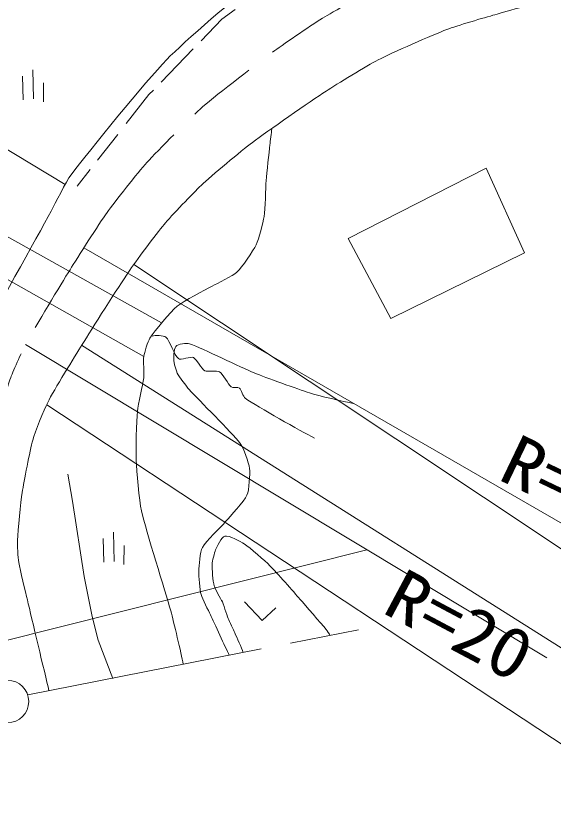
# Model space of a CAD drawing. Units: millimetres on the paper, with parts at other scales. Extents: x 40 to 680, y 20 to 380.
# Drawn here: x 285.73 to 312.8, y 263.29 to 303.38 of the extents above; entities that cross this region are included whole.
import ezdxf
from ezdxf.enums import TextEntityAlignment as Align

# ---------------------------------------------------------------- set-up
doc = ezdxf.new("R2010")
doc.units = ezdxf.units.MM
doc.linetypes.add('CHAIN', pattern=[18.5, 12, -1.5, 3.5, -1.5])
for name, color, linetype, lineweight in [('M-BGD', 7, 'Continuous', 13), ('M-BGD-OTRS1', 7, 'Continuous', 13), ('M-BMK', 2, 'CHAIN', 13), ('M-STR-HTXT', 7, 'Continuous', 13)]:
    doc.layers.add(name, color=color, linetype=linetype, lineweight=lineweight)
doc.styles.add('ＭＳ ゴシック', font='')
doc.styles.get('ＭＳ ゴシック').set_extended_font_data('MS Gothic')

msp = doc.modelspace()

# ---------------------------------------------------------------- linework, layer by layer
at = {"layer": 'M-BGD'}
for p, q in [((293.041, 300.037), (294.66, 301.715)), ((286.061, 300.348), (286.101, 299.151)), ((286.58, 300.667), (286.619, 299.191)), ((287.125, 300.002), (287.111, 299.045)), ((289.838, 296.097), (290.863, 297.404)), ((288.818, 294.795), (289.471, 295.628)), ((290.638, 277.346), (290.678, 275.87)), ((290.119, 277.027), (290.159, 275.83)), ((291.183, 276.681), (291.17, 275.724))]:
    msp.add_line(p, q, dxfattribs=at)
for points in [[(295.059, 302.128), (296.105, 303.212), (296.771, 303.695)], [(291.29, 297.949), (292.435, 299.409), (292.656, 299.638)], [(290.612, 269.975), (289.881, 271.903), (289.567, 273.09), (289.169, 275.113), (288.575, 278.904), (288.348, 280.274)], [(297.24, 273.838), (298.136, 272.888), (298.835, 273.532)]]:
    msp.add_lwpolyline(points, dxfattribs=at)
msp.add_lwpolyline([(302.466, 292.162), (304.625, 288.123), (311.364, 291.436), (309.432, 295.709)], close=True, dxfattribs=at)
msp.add_circle((285.302, 268.81), 1.07, dxfattribs=at)
for points, knots in [([(283.033, 268.477), (282.886, 269.009), (282.524, 270.626), (282.43, 271.17), (282.273, 272.072), (281.839, 274.785), (281.781, 275.698), (281.729, 276.509), (281.788, 278.953), (281.879, 279.76), (281.956, 280.443), (282.431, 282.453), (282.62, 283.113), (282.84, 283.884), (283.581, 286.177), (283.921, 286.903), (284.56, 288.268), (286.783, 292.21), (287.501, 293.535), (287.701, 293.903), (288.257, 295.037), (288.511, 295.37), (289.427, 296.571), (292.285, 300.093), (293.331, 301.181), (294.171, 302.054), (296.931, 304.433), (297.91, 305.146), (298.77, 305.772), (301.524, 307.401), (302.49, 307.845), (303.492, 308.307), (306.633, 309.38), (307.702, 309.651), (308.77, 309.922), (312.04, 310.456), (313.138, 310.545), (314.162, 310.628), (317.253, 310.607), (318.276, 310.507), (319.847, 310.354), (324.524, 309.573), (326.076, 309.279), (327.192, 309.067), (330.499, 308.239), (331.604, 307.976), (333.497, 307.524), (339.168, 306.152), (341.061, 305.705), (343.055, 305.233), (349.043, 303.839), (351.039, 303.378), (353.406, 302.83), (360.514, 301.216), (362.878, 300.66), (365.101, 300.137), (371.753, 298.508), (373.973, 297.979), (376.362, 297.41), (383.536, 295.739), (385.924, 295.168), (386.712, 294.98), (389.064, 294.368), (389.852, 294.182), (390.073, 294.129), (390.743, 293.954), (390.969, 293.977), (391.273, 294.008), (392.139, 294.327), (392.421, 294.442), (392.677, 294.547), (393.374, 295.063), (393.65, 295.075), (394.157, 295.098), (395.651, 294.729), (396.144, 294.61), (397.473, 294.289), (401.428, 293.213), (402.753, 292.879), (403.711, 292.636), (406.598, 291.968), (407.556, 291.724), (408.132, 291.577), (409.843, 291.06), (410.422, 290.924), (412.475, 290.443), (418.653, 289.087), (420.714, 288.641), (422.52, 288.25), (427.946, 287.109), (429.757, 286.738), (431.459, 286.39), (436.576, 285.391), (438.279, 285.044), (440.308, 284.63), (446.391, 283.361), (448.417, 282.933), (450.441, 282.506), (456.502, 281.18), (458.529, 280.77), (459.776, 280.518), (463.539, 279.884), (464.784, 279.623), (465.234, 279.529), (466.656, 279.305), (466.999, 278.998), (467.364, 278.671), (467.637, 277.097), (467.989, 276.757), (468.317, 276.44), (469.678, 276.054), (470.126, 275.975), (472.381, 275.573), (479.196, 274.683), (481.463, 274.359), (481.781, 274.313), (482.732, 274.143), (483.053, 274.124), (484.073, 274.065), (487.14, 273.928), (488.161, 273.968), (489.136, 274.006), (492.054, 274.316), (493.009, 274.515), (494.183, 274.76), (497.649, 275.754), (498.768, 276.183), (499.318, 276.394), (500.872, 277.286), (501.296, 277.695), (501.642, 278.029), (502.295, 279.342), (502.495, 279.78), (502.709, 280.248), (503.143, 281.735), (503.355, 282.203), (503.448, 282.408), (503.817, 282.995), (504.007, 283.116), (504.877, 283.668), (507.654, 285.036), (508.567, 285.513), (509.239, 285.864), (511.238, 286.949), (511.929, 287.259), (512.217, 287.389), (513.126, 287.711), (513.441, 287.702), (514.102, 287.684), (516.053, 287.271), (516.699, 287.129), (517.003, 287.062), (517.873, 286.668), (518.184, 286.66), (518.501, 286.652), (519.43, 286.926), (519.722, 287.051), (520.691, 287.465), (523.537, 288.846), (524.465, 289.344), (525.78, 290.051), (529.69, 292.239), (530.928, 293.071), (532.093, 293.854), (535.411, 296.458), (536.453, 297.397), (537.366, 298.219), (539.847, 300.948), (540.675, 301.854), (541.348, 302.59), (543.319, 304.842), (543.959, 305.607)], [0, 0, 0, 0, 1, 1, 1, 2, 2, 2, 3, 3, 3, 4, 4, 4, 5, 5, 5, 6, 6, 6, 7, 7, 7, 8, 8, 8, 9, 9, 9, 10, 10, 10, 11, 11, 11, 12, 12, 12, 13, 13, 13, 14, 14, 14, 15, 15, 15, 16, 16, 16, 17, 17, 17, 18, 18, 18, 19, 19, 19, 20, 20, 20, 21, 21, 21, 22, 22, 22, 23, 23, 23, 24, 24, 24, 25, 25, 25, 26, 26, 26, 27, 27, 27, 28, 28, 28, 29, 29, 29, 30, 30, 30, 31, 31, 31, 32, 32, 32, 33, 33, 33, 34, 34, 34, 35, 35, 35, 36, 36, 36, 37, 37, 37, 38, 38, 38, 39, 39, 39, 40, 40, 40, 41, 41, 41, 42, 42, 42, 43, 43, 43, 44, 44, 44, 45, 45, 45, 46, 46, 46, 47, 47, 47, 48, 48, 48, 49, 49, 49, 50, 50, 50, 51, 51, 51, 52, 52, 52, 53, 53, 53, 54, 54, 54, 55, 55, 55, 56, 56, 56, 57, 57, 57, 57]), ([(287.393, 269.364), (287.173, 270.278), (286.52, 273.021), (286.305, 273.936), (286.216, 274.314), (285.934, 275.445), (285.871, 275.828), (285.834, 276.05), (285.798, 276.724), (285.81, 276.948), (285.834, 277.43), (285.974, 278.872), (286.047, 279.349), (286.128, 279.881), (286.43, 281.47), (286.576, 281.988), (286.687, 282.383), (287.141, 283.53), (287.329, 283.895), (287.64, 284.497), (288.709, 286.229), (289.066, 286.805), (289.523, 287.542), (290.911, 289.745), (291.4, 290.462), (291.737, 290.956), (292.808, 292.401), (293.192, 292.86), (293.542, 293.277), (294.668, 294.464), (295.067, 294.835), (295.56, 295.294), (297.109, 296.597), (297.646, 297.003), (298.368, 297.547), (300.601, 299.087), (301.356, 299.582), (301.87, 299.919), (303.442, 300.885), (303.989, 301.165), (304.662, 301.509), (306.741, 302.421), (307.446, 302.694), (307.918, 302.876), (309.379, 303.299), (309.866, 303.438), (310.446, 303.605), (312.185, 304.114), (312.778, 304.223), (313.582, 304.37), (316.018, 304.673), (316.834, 304.715), (317.731, 304.761), (320.43, 304.695), (321.328, 304.662), (321.943, 304.639), (323.789, 304.516), (324.399, 304.436), (325.288, 304.319), (327.937, 303.859), (328.814, 303.678), (329.712, 303.492), (332.378, 302.817), (333.268, 302.601), (334.303, 302.349), (337.407, 301.592), (338.441, 301.337), (339.122, 301.17), (341.164, 300.657), (341.845, 300.486), (343.14, 300.162), (347.022, 299.176), (348.32, 298.864), (349.323, 298.623), (352.344, 297.961), (353.347, 297.721), (354.969, 297.331), (359.823, 296.108), (361.444, 295.713), (362.844, 295.372), (367.053, 294.383), (368.452, 294.038), (369.757, 293.715), (373.663, 292.704), (374.967, 292.375), (376.626, 291.957), (381.602, 290.705), (383.264, 290.301), (385.291, 289.809), (391.387, 288.4), (393.41, 287.894), (395.886, 287.275), (403.285, 285.291), (405.762, 284.677), (410.123, 283.595), (423.236, 280.476), (427.601, 279.415), (429.234, 279.018), (434.113, 277.746), (435.755, 277.386), (441.497, 276.127), (458.767, 272.544), (464.517, 271.32), (467.018, 270.788), (474.509, 269.137), (477.01, 268.607), (478.171, 268.36), (481.65, 267.582), (482.828, 267.439), (483.355, 267.376), (484.953, 267.506), (485.478, 267.582), (486.347, 267.708), (488.934, 268.215), (489.781, 268.446), (490.853, 268.739), (494.022, 269.785), (495.052, 270.2), (496.725, 270.873), (501.647, 273.124), (503.283, 273.882), (504.217, 274.315), (506.984, 275.682), (507.897, 276.156), (509.902, 277.198), (515.878, 280.396), (517.87, 281.461), (521.4, 283.35), (532.022, 288.959), (535.51, 290.924), (536.284, 291.36), (538.467, 292.899), (539.159, 293.456), (540.781, 294.763), (545.509, 298.853), (547.07, 300.232), (547.427, 300.548), (548.434, 301.566), (548.745, 301.926)], [0, 0, 0, 0, 1, 1, 1, 2, 2, 2, 3, 3, 3, 4, 4, 4, 5, 5, 5, 6, 6, 6, 7, 7, 7, 8, 8, 8, 9, 9, 9, 10, 10, 10, 11, 11, 11, 12, 12, 12, 13, 13, 13, 14, 14, 14, 15, 15, 15, 16, 16, 16, 17, 17, 17, 18, 18, 18, 19, 19, 19, 20, 20, 20, 21, 21, 21, 22, 22, 22, 23, 23, 23, 24, 24, 24, 25, 25, 25, 26, 26, 26, 27, 27, 27, 28, 28, 28, 29, 29, 29, 30, 30, 30, 31, 31, 31, 32, 32, 32, 33, 33, 33, 34, 34, 34, 35, 35, 35, 36, 36, 36, 37, 37, 37, 38, 38, 38, 39, 39, 39, 40, 40, 40, 41, 41, 41, 42, 42, 42, 43, 43, 43, 44, 44, 44, 45, 45, 45, 46, 46, 46, 46]), ([(294.163, 270.695), (294.056, 271.236), (293.677, 272.844), (293.532, 273.375), (293.255, 274.39), (292.288, 277.397), (292.053, 278.422), (291.938, 278.923), (291.808, 280.462), (291.787, 280.975), (291.768, 281.47), (291.808, 282.956), (291.854, 283.448), (291.885, 283.788), (292.134, 284.785), (292.173, 285.124), (292.198, 285.34), (292.14, 285.999), (292.173, 286.214), (292.202, 286.405), (292.372, 286.97), (292.479, 287.132), (292.712, 287.484), (293.524, 288.47), (293.848, 288.741), (294.161, 289.002), (295.262, 289.55), (295.617, 289.751), (295.866, 289.893), (296.657, 290.259), (296.867, 290.456), (297.113, 290.687), (297.689, 291.535), (297.837, 291.839), (297.967, 292.104), (298.191, 292.969), (298.236, 293.261), (298.292, 293.622), (298.313, 294.719), (298.342, 295.083), (298.372, 295.443), (298.49, 296.519), (298.529, 296.878), (298.546, 297.038), (298.602, 297.517), (298.622, 297.676)], [0, 0, 0, 0, 1, 1, 1, 2, 2, 2, 3, 3, 3, 4, 4, 4, 5, 5, 5, 6, 6, 6, 7, 7, 7, 8, 8, 8, 9, 9, 9, 10, 10, 10, 11, 11, 11, 12, 12, 12, 13, 13, 13, 14, 14, 14, 15, 15, 15, 15]), ([(292.598, 287.23), (292.715, 287.303), (293.184, 287.267), (293.289, 287.177), (293.478, 287.014), (293.714, 286.248), (293.914, 286.099), (294.036, 286.009), (294.534, 286.216), (294.672, 286.153), (294.831, 286.079), (295.09, 285.572), (295.244, 285.488), (295.375, 285.416), (295.861, 285.512), (295.988, 285.435), (296.152, 285.335), (296.425, 284.798), (296.573, 284.677), (296.64, 284.622), (296.932, 284.665), (296.999, 284.61), (297.088, 284.537), (297.182, 284.169), (297.278, 284.105), (297.949, 283.658), (300.051, 282.452), (300.775, 282.097)], [0, 0, 0, 0, 1, 1, 1, 2, 2, 2, 3, 3, 3, 4, 4, 4, 5, 5, 5, 6, 6, 6, 7, 7, 7, 8, 8, 8, 9, 9, 9, 9]), ([(296.48, 271.142), (296.29, 271.55), (295.72, 272.774), (295.531, 273.182), (295.436, 273.386), (295.118, 273.987), (295.061, 274.204), (295, 274.435), (294.94, 275.152), (294.946, 275.39), (294.953, 275.63), (295.008, 276.366), (295.123, 276.577), (295.29, 276.885), (296.069, 277.613), (296.296, 277.879), (296.518, 278.14), (297.229, 278.899), (297.369, 279.211), (297.481, 279.459), (297.537, 280.297), (297.502, 280.567), (297.468, 280.832), (297.199, 281.605), (297.037, 281.817), (296.58, 282.413), (294.958, 283.984), (294.457, 284.543), (294.321, 284.695), (293.958, 285.189), (293.859, 285.367), (293.804, 285.467), (293.715, 285.8), (293.699, 285.912), (293.675, 286.089), (293.674, 286.58), (293.788, 286.716), (293.895, 286.842), (294.328, 286.897), (294.484, 286.843), (295.158, 286.608), (297.081, 285.651), (297.742, 285.381), (298.291, 285.156), (299.964, 284.543), (300.532, 284.368), (300.964, 284.235), (302.287, 283.919), (302.733, 283.843)], [0, 0, 0, 0, 1, 1, 1, 2, 2, 2, 3, 3, 3, 4, 4, 4, 5, 5, 5, 6, 6, 6, 7, 7, 7, 8, 8, 8, 9, 9, 9, 10, 10, 10, 11, 11, 11, 12, 12, 12, 13, 13, 13, 14, 14, 14, 15, 15, 15, 16, 16, 16, 16]), ([(297.189, 271.285), (297.105, 271.482), (296.849, 272.073), (296.762, 272.269), (296.697, 272.416), (296.489, 272.852), (296.429, 273.001), (296.357, 273.183), (296.17, 273.74), (296.104, 273.924), (296.098, 273.941), (296.14, 273.82), (296.131, 273.836), (296.045, 273.997), (295.765, 274.474), (295.717, 274.65), (295.66, 274.859), (295.606, 275.512), (295.615, 275.729), (295.622, 275.878), (295.731, 276.318), (295.792, 276.454), (295.86, 276.607), (296.089, 277.119), (296.253, 277.153), (296.461, 277.196), (297.059, 276.87), (297.237, 276.753), (297.521, 276.566), (298.291, 275.893), (298.533, 275.654), (298.854, 275.336), (299.746, 274.311), (300.045, 273.972), (300.312, 273.669), (301.103, 272.755), (301.362, 272.445), (301.409, 272.388), (301.536, 272.204), (301.572, 272.14)], [0, 0, 0, 0, 1, 1, 1, 2, 2, 2, 3, 3, 3, 4, 4, 4, 5, 5, 5, 6, 6, 6, 7, 7, 7, 8, 8, 8, 9, 9, 9, 10, 10, 10, 11, 11, 11, 12, 12, 12, 13, 13, 13, 13])]:
    msp.add_open_spline(points, degree=3, knots=knots, dxfattribs=at)
at = {"layer": 'M-BGD-OTRS1'}
for p, q in [((284.263, 292.832), (293.071, 287.896)), ((283.382, 291.171), (292.172, 286.211))]:
    msp.add_line(p, q, dxfattribs=at)
at = {"layer": 'M-BMK'}
msp.add_line((286.32, 269.141), (304.137, 272.65), dxfattribs=at)
msp.add_open_spline([(284.926, 269.79), (284.835, 270.199), (284.556, 271.424), (284.461, 271.832), (284.336, 272.366), (283.881, 273.955), (283.825, 274.501), (283.754, 275.186), (283.768, 277.258), (283.834, 277.943), (283.918, 278.816), (284.381, 281.409), (284.575, 282.264), (284.708, 282.852), (285.26, 284.576), (285.467, 285.142), (285.603, 285.512), (286.094, 286.591), (286.284, 286.937), (286.693, 287.681), (288.008, 289.861), (288.454, 290.583), (288.815, 291.166), (289.92, 292.904), (290.32, 293.461), (290.696, 293.985), (291.894, 295.506), (292.327, 295.984), (292.863, 296.577), (294.555, 298.28), (295.156, 298.806), (295.846, 299.411), (298.035, 301.083), (298.773, 301.628), (299.262, 301.989), (300.769, 303.02), (301.29, 303.334), (301.866, 303.682), (303.642, 304.652), (304.253, 304.935), (304.706, 305.146), (306.128, 305.629), (306.599, 305.795), (307.056, 305.957), (308.425, 306.447), (308.892, 306.577), (309.266, 306.682), (310.416, 306.882), (310.795, 306.968), (311.219, 307.065), (312.478, 307.413), (312.906, 307.489), (313.235, 307.549), (314.239, 307.627), (314.574, 307.646), (315.324, 307.689), (317.575, 307.794), (318.326, 307.802), (318.968, 307.809), (320.892, 307.768), (321.532, 307.724), (322.171, 307.68), (324.08, 307.465), (324.712, 307.359), (325.755, 307.184), (328.868, 306.557), (329.898, 306.317), (331.589, 305.921), (336.632, 304.605), (338.316, 304.18), (340.525, 303.622), (347.15, 301.946), (349.362, 301.399), (351.175, 300.95), (354.478, 300.14), (358.048, 299.266)], degree=3, knots=[0, 0, 0, 0, 1, 1, 1, 2, 2, 2, 3, 3, 3, 4, 4, 4, 5, 5, 5, 6, 6, 6, 7, 7, 7, 8, 8, 8, 9, 9, 9, 10, 10, 10, 11, 11, 11, 12, 12, 12, 13, 13, 13, 14, 14, 14, 15, 15, 15, 16, 16, 16, 17, 17, 17, 18, 18, 18, 19, 19, 19, 20, 20, 20, 21, 21, 21, 22, 22, 22, 23, 23, 23, 24, 24, 24, 25, 25, 25, 25], dxfattribs=at)
at = {"layer": 'M-STR-HTXT'}
for p, q in [((289.151, 291.686), (316.988, 275.622)), ((291.673, 290.847), (322.912, 270.041)), ((286.217, 286.81), (312.488, 271.014)), ((284.197, 271.633), (303.42, 276.466))]:
    msp.add_line(p, q, dxfattribs=at)
for points in [[(288.217, 294.884), (264.6, 309.147), (277.355, 318.174), (303.223, 328.805)], [(289.032, 286.771), (320.763, 266.742), (322.651, 270.215)], [(287.288, 283.771), (318.784, 263.005), (307.624, 242.096)]]:
    msp.add_lwpolyline(points, dxfattribs=at)

# ---------------------------------------------------------------- texts
at = {"layer": 'M-STR-HTXT', "style": 'ＭＳ ゴシック', "width": 1.1}
for s, rotation, p in [('R=35', 334.449, (309.609, 279.348)), ('R=20', 331.983, (303.739, 272.653))]:
    msp.add_text(s, height=2.566, rotation=rotation, dxfattribs=at).set_placement(p, align=Align.BOTTOM_LEFT)

doc.saveas('drawing.dxf')
